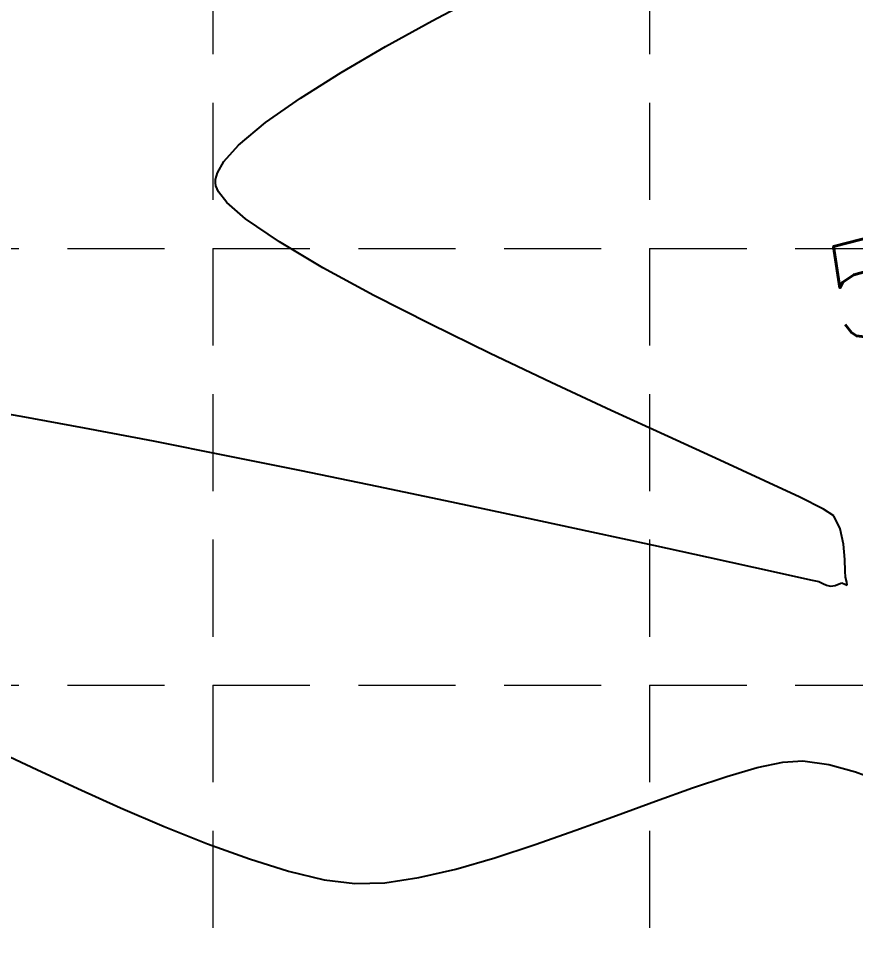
# Model space of a CAD drawing. Header units: inches. Extents: x 2547543 to 2548696, y 7125653 to 7126375.
# Drawn here: x 2548417.57 to 2548452.07, y 7125913.98 to 7125951.86 of the extents above; entities that cross this region are included whole.
import ezdxf

# ---------------------------------------------------------------- set-up
doc = ezdxf.new("R2010")
doc.units = ezdxf.units.IN
doc.header["$MEASUREMENT"] = 0
doc.linetypes.add('HIDDEN', pattern=[0.375, 0.25, -0.125])
doc.layers.add('CONT-MNR', color=14, linetype='Continuous')
doc.layers.add('GRID', color=254, linetype='HIDDEN')
doc.styles.add('L80', font='simplex', dxfattribs={"height": 3.2})

msp = doc.modelspace()

# ---------------------------------------------------------------- linework, layer by layer
at = {"layer": 'CONT-MNR', "color": 35, "extrusion": (0.473274664318928, -0.8809149176360939, 0), "elevation": -5071247.66808009}
msp.add_lwpolyline([(5617486.498841418, 573), (5617488.679610817, 573)], dxfattribs=at)
at = {"layer": 'CONT-MNR', "color": 35, "extrusion": (0.4850090332373903, -0.874509140991752, 0), "elevation": -4995696.140754322}
msp.add_lwpolyline([(5684778.149340484, 573), (5684780.342715603, 573)], dxfattribs=at)
at = {"layer": 'CONT-MNR', "color": 35}
for points, elevation in [([(2548430.864480675, 7125949.625124881), (2548432.700533414, 7125950.695087541)], 573), ([(2548427.755109349, 7125947.568923526), (2548429.189629938, 7125948.574554233)], 573), ([(2548426.031181318, 7125945.953585891), (2548426.640047059, 7125946.633780689)], 573), ([(2548425.684809969, 7125945.077150332), (2548425.6905469, 7125945.209701996)], 573), ([(2548425.6905469, 7125945.209701996), (2548425.76630979, 7125945.49164359)], 573), ([(2548425.702460221, 7125944.960910959), (2548425.684809969, 7125945.077150332)], 573), ([(2548432.221494889, 7125940.438113576), (2548430.118858875, 7125941.579249246)], 573), ([(2548439.522000617, 7125936.8516506), (2548437.010146974, 7125938.044506192)], 573), ([(2548444.345357044, 7125934.622875927), (2548441.996097712, 7125935.701171158)], 573), ([(2548423.121954444, 7125934.441982068), (2548426.123195471, 7125933.848348066)], 573), ([(2548426.123195471, 7125933.848348066), (2548429.217538973, 7125933.22137405)], 573), ([(2548451.628850187, 7125929.561058063), (2548451.569532972, 7125930.182374815)], 573), ([(2548445.989787627, 7125929.657453997), (2548447.861366288, 7125929.24613206)], 573), ([(2548447.861366288, 7125929.24613206), (2548449.290481091, 7125928.929765016)], 573), ([(2548449.290481091, 7125928.929765016), (2548450.210186244, 7125928.724389731)], 573), ([(2548451.651571149, 7125928.830357132), (2548451.643946896, 7125929.07175245)], 573), ([(2548450.724455231, 7125928.574606823), (2548450.870779536, 7125928.499765375)], 573), ([(2548450.870779536, 7125928.499765375), (2548451.0342797, 7125928.459958523)], 573), ([(2548451.39886824, 7125928.555531703), (2548451.50759148, 7125928.589685893)], 573), ([(2548451.723528103, 7125928.502617754), (2548451.706950011, 7125928.62510762)], 573), ([(2548451.0342797, 7125928.459958523), (2548451.225987673, 7125928.490172198)], 573), ([(2548416.758753615, 7125921.632198524), (2548418.323027787, 7125920.897668717)], 572), ([(2548449.069561992, 7125921.207717729), (2548449.902704163, 7125921.262150515)], 572), ([(2548449.902704163, 7125921.262150515), (2548450.964259031, 7125921.110859864)], 572), ([(2548418.323027787, 7125920.897668717), (2548420.011842336, 7125920.118533753)], 572), ([(2548440.5474227, 7125918.398849122), (2548442.212622711, 7125919.006567692)], 572), ([(2548438.865763148, 7125917.808070583), (2548440.5474227, 7125918.398849122)], 572), ([(2548437.20256313, 7125917.265419027), (2548438.865763148, 7125917.808070583)], 572), ([(2548427.086805535, 7125917.218841626), (2548428.704047896, 7125916.713855349)], 572), ([(2548435.592741723, 7125916.802081406), (2548437.20256313, 7125917.265419027)], 572), ([(2548428.704047896, 7125916.713855349), (2548430.168121004, 7125916.363133703)], 572), ([(2548431.432739923, 7125916.199821654), (2548432.672911044, 7125916.238095767)], 572)]:
    msp.add_lwpolyline(points, dxfattribs=dict(at, elevation=elevation))
at = {"layer": 'CONT-MNR', "color": 35, "extrusion": (0.5313763515199331, -0.8471358645727168, 0), "elevation": -4682471.601713264}
msp.add_lwpolyline([(5945426.319524802, 573), (5945428.296599327, 573)], dxfattribs=at)
at = {"layer": 'CONT-MNR', "color": 35, "extrusion": (0.6425837433922514, -0.7662154610342975, 0), "elevation": -3822432.955186096}
msp.add_lwpolyline([(6531661.356063952, 573.0000000000005), (6531662.811349505, 573.0000000000005)], dxfattribs=at)
at = {"layer": 'CONT-MNR', "color": 35, "extrusion": (0.8675104864489656, -0.4974188937918215, 0), "elevation": -1333793.847463689}
msp.add_lwpolyline([(7449467.565452935, 573.0000000000009), (7449468.097944827, 573.0000000000009)], dxfattribs=at)
at = {"layer": 'CONT-MNR', "color": 35, "extrusion": (0.9161648424098361, 0.40080167356457, 0), "elevation": 5190868.698149776}
msp.add_lwpolyline([(5507126.677238378, 573.0000000000005), (5507126.955633134, 573.0000000000005)], dxfattribs=at)
at = {"layer": 'CONT-MNR', "color": 35, "extrusion": (0.7815120198058733, 0.6238901849676306, 0), "elevation": 6437432.365862126}
msp.add_lwpolyline([(3979073.030412839, 573), (3979073.587599564, 573)], dxfattribs=at)
at = {"layer": 'CONT-MNR', "color": 35, "extrusion": (0.6556664255021709, 0.755050686026578, 0), "elevation": 7051366.582033098}
msp.add_lwpolyline([(2748050.465715488, 573), (2748051.4864527, 573)], dxfattribs=at)
at = {"layer": 'CONT-MNR', "color": 35, "extrusion": (0.5661084151019219, 0.8243307966773958, 0), "elevation": 7316820.697498127}
msp.add_lwpolyline([(1933308.143136297, 573), (1933309.834712302, 573)], dxfattribs=at)
at = {"layer": 'CONT-MNR', "color": 35, "extrusion": (-0.5106236622825469, -0.859804323969797, 0), "elevation": -7428204.102557532}
msp.add_lwpolyline([(-1447523.150878002, 573), (-1447525.235151902, 573)], dxfattribs=at)
at = {"layer": 'CONT-MNR', "color": 35, "extrusion": (-0.4548913799957575, -0.8905469288058633, 0), "elevation": -7505244.222077022}
msp.add_lwpolyline([(-972027.7795225689, 573.0000000000005), (-972030.3915388798, 573.0000000000005)], dxfattribs=at)
at = {"layer": 'CONT-MNR', "color": 35, "extrusion": (0.4396577089968344, 0.8981654073274339, 0), "elevation": 7520711.023737922}
msp.add_lwpolyline([(844055.6298340098, 573.0000000000005), (844058.3715661676, 573.0000000000005)], dxfattribs=at)
at = {"layer": 'CONT-MNR', "color": 35, "extrusion": (-0.4216513838256737, -0.906758022031178, 0), "elevation": -7536053.455769381}
msp.add_lwpolyline([(-693840.4258088432, 573.0000000000005), (-693843.15431748, 573.0000000000005)], dxfattribs=at)
at = {"layer": 'CONT-MNR', "color": 35, "extrusion": (-0.1688128207629244, -0.9856481276531015, 0), "elevation": -7453870.523710037}
msp.add_lwpolyline([(1308891.481046951, 573.0000000000005), (1308893.835090739, 573.0000000000005)], dxfattribs=at)
at = {"layer": 'CONT-MNR', "color": 35, "extrusion": (-0.1801726503057986, -0.9836350014521569, 0), "elevation": -7468474.706615241}
msp.add_lwpolyline([(1222814.136498372, 573.0000000000009), (1222816.794190196, 573.0000000000009)], dxfattribs=at)
at = {"layer": 'CONT-MNR', "color": 35, "extrusion": (-0.1881386047559269, -0.9821424873207009, 0), "elevation": -7478139.747824775}
msp.add_lwpolyline([(1162248.367393313, 573.0000000000005), (1162251.260245212, 573.0000000000005)], dxfattribs=at)
at = {"layer": 'CONT-MNR', "color": 35, "extrusion": (-0.4154897772947184, -0.9095978479325825, 0), "elevation": -7540587.370976606}
msp.add_lwpolyline([(-642691.1475986294, 573), (-642693.4973627157, 573)], dxfattribs=at)
at = {"layer": 'CONT-MNR', "color": 35, "extrusion": (-0.4174429663549437, -0.9087031252509178, 0), "elevation": -7539189.234305555}
msp.add_lwpolyline([(-658887.5730749466, 573.0000000000005), (-658889.5961120846, 573.0000000000005)], dxfattribs=at)
at = {"layer": 'CONT-MNR', "color": 35, "extrusion": (-0.2022012303266935, -0.9793439959760675, 0), "elevation": -7494035.439265951}
msp.add_lwpolyline([(1054916.388779089, 573.0000000000009), (1054919.575095846, 573.0000000000009)], dxfattribs=at)
at = {"layer": 'CONT-MNR', "color": 35, "extrusion": (-0.4255308902190714, -0.9049438996254766, 0), "elevation": -7533012.901103053}
msp.add_lwpolyline([(-726100.1624672352, 573), (-726101.767272538, 573)], dxfattribs=at)
at = {"layer": 'CONT-MNR', "color": 35, "extrusion": (-0.2051532256222049, -0.9787298677453369, 0), "elevation": -7497182.163172887}
msp.add_lwpolyline([(1032318.791409228, 573), (1032321.938049764, 573)], dxfattribs=at)
at = {"layer": 'CONT-MNR', "color": 35, "extrusion": (-0.2076156103135319, -0.9782104877551352, 0), "elevation": -7499756.325075607}
msp.add_lwpolyline([(1013451.545987768, 573.0000000000005), (1013454.584164331, 573.0000000000005)], dxfattribs=at)
at = {"layer": 'CONT-MNR', "color": 35, "extrusion": (0.4486221824304544, 0.8937215099970102, 0), "elevation": 7511889.912796877}
msp.add_lwpolyline([(919245.7440869971, 573.0000000000005), (919246.8396141198, 573.0000000000005)], dxfattribs=at)
at = {"layer": 'CONT-MNR', "color": 35, "extrusion": (-0.5421636169483482, -0.8402729392628829, 0), "elevation": -7369404.791324286}
msp.add_lwpolyline([(-1722026.162648263, 573.0000000000005), (-1722026.66112002, 573.0000000000005)], dxfattribs=at)
at = {"layer": 'CONT-MNR', "color": 35, "extrusion": (-0.2097112133819816, -0.9777633696257275, 0), "elevation": -7501910.70731138}
msp.add_lwpolyline([(997382.0076591289, 573.0000000000009), (997384.8685716679, 573.0000000000009)], dxfattribs=at)
at = {"layer": 'CONT-MNR', "color": 35, "extrusion": (0.9015659456150122, 0.432641705926866, 0), "elevation": 5380571.888859818}
msp.add_lwpolyline([(5321930.184122073, 573), (5321930.780463978, 573)], dxfattribs=at)
at = {"layer": 'CONT-MNR', "color": 35, "extrusion": (0.9766279219846964, 0.2149369721566157, 0), "elevation": 4020514.817830707}
msp.add_lwpolyline([(6411625.922177552, 573), (6411626.574860848, 573)], dxfattribs=at)
at = {"layer": 'CONT-MNR', "color": 35, "extrusion": (-0.2115315600310023, -0.9773711675258538, 0), "elevation": -7503754.948701987}
msp.add_lwpolyline([(983413.7005143315, 573.0000000000009), (983416.3153541058, 573.0000000000009)], dxfattribs=at)
at = {"layer": 'CONT-MNR', "color": 35, "extrusion": (-0.2131522670570511, -0.9770189921636322, 0), "elevation": -7505375.652350324}
msp.add_lwpolyline([(970969.7711984201, 573), (970972.071150362, 573)], dxfattribs=at)
at = {"layer": 'CONT-MNR', "color": 35, "extrusion": (0.9995243754567704, 0.03083865865684302, 0), "elevation": 2766993.632054451}
msp.add_lwpolyline([(7043948.974641464, 573.0000000000009), (7043949.464179914, 573.0000000000009)], dxfattribs=at)
at = {"layer": 'CONT-MNR', "color": 35, "extrusion": (-0.2224651498671479, -0.9749406428570856, 0), "elevation": -7514298.889448347}
msp.add_lwpolyline([(899316.8845942765, 573.0000000000005), (899317.236769268, 573.0000000000005)], dxfattribs=at)
at = {"layer": 'CONT-MNR', "color": 35, "extrusion": (-0.3856265312586106, -0.922654961721581, 0), "elevation": -7557523.569189746}
msp.add_lwpolyline([(-396606.5978478952, 573.0000000000009), (-396606.4126006672, 573.0000000000009)], dxfattribs=at)
at = {"layer": 'CONT-MNR', "color": 35, "extrusion": (0.3536328890603184, -0.9353842952363766, 0), "elevation": -5764265.429009209}
msp.add_lwpolyline([(4903743.933181588, 573.0000000000009), (4903744.118004628, 573.0000000000009)], dxfattribs=at)
at = {"layer": 'CONT-MNR', "color": 35, "extrusion": (-0.3975846922484462, -0.9175654813089408, 0), "elevation": -7551731.404524129}
msp.add_lwpolyline([(-494788.9911589976, 573.0000000000005), (-494788.8584935204, 573.0000000000005)], dxfattribs=at)
at = {"layer": 'CONT-MNR', "color": 35, "extrusion": (-0.3423169234849987, -0.9395845485616319, 0), "elevation": -7567790.46886275}
msp.add_lwpolyline([(-44840.16007281654, 573), (-44840.05980790779, 573)], dxfattribs=at)
at = {"layer": 'CONT-MNR', "color": 35, "extrusion": (0.9654746509594264, 0.2604970217771672, 0), "elevation": 4316748.706491715}
msp.add_lwpolyline([(6216039.37228415, 573.0000000000009), (6216039.584873381, 573.0000000000009)], dxfattribs=at)
at = {"layer": 'CONT-MNR', "color": 35, "extrusion": (0.2792750499418792, -0.9602111468213441, 0), "elevation": -6130670.813952329}
msp.add_lwpolyline([(4437138.823187619, 572), (4437140.125162807, 572)], dxfattribs=at)
at = {"layer": 'CONT-MNR', "color": 35, "extrusion": (0.207463069057582, -0.978242850716124, 0), "elevation": -6442172.410908006}
msp.add_lwpolyline([(3971366.483656784, 572), (3971367.566328808, 572)], dxfattribs=at)
at = {"layer": 'CONT-MNR', "color": 35, "extrusion": (-0.2650901755535428, -0.9642236249050279, 0), "elevation": -7546550.797805584}
msp.add_lwpolyline([(568264.9483920194, 572), (568266.097932942, 572)], dxfattribs=at)
at = {"layer": 'CONT-MNR', "color": 35, "extrusion": (0.3178340780175505, -0.9481463488569335, 0), "elevation": -5946432.39118892}
msp.add_lwpolyline([(4681159.417916769, 572.0000000000009), (4681160.901133926, 572.0000000000009)], dxfattribs=at)
at = {"layer": 'CONT-MNR', "color": 35, "extrusion": (-0.3479317146928037, -0.937519878141752, 0), "elevation": -7567379.705266503}
msp.add_lwpolyline([(-90109.3682181919, 572), (-90108.18303501327, 572)], dxfattribs=at)
at = {"layer": 'CONT-MNR', "color": 35, "extrusion": (0.4083935401028454, 0.9128059576943314, 0), "elevation": 7545340.608556736}
msp.add_lwpolyline([(583966.7741809445, 572.0000000000005), (583964.8383149784, 572.0000000000005)], dxfattribs=at)
at = {"layer": 'CONT-MNR', "color": 35, "extrusion": (-0.3376987755214049, 0.9412542361186716, 0), "elevation": 5846695.650102843}
msp.add_lwpolyline([(-4805147.870548258, 572.0000000000005), (-4805149.493408099, 572.0000000000005)], dxfattribs=at)
at = {"layer": 'CONT-MNR', "color": 35, "extrusion": (0.3451450339404525, -0.9385493623386274, 0), "elevation": -5808444.565719867}
msp.add_lwpolyline([(4851314.370992609, 572.0000000000009), (4851316.090477441, 572.0000000000009)], dxfattribs=at)
at = {"layer": 'CONT-MNR', "color": 35, "extrusion": (-0.3930092904684895, -0.9195345004976456, 0), "elevation": -7554082.104947317}
msp.add_lwpolyline([(-457190.7514793798, 572.0000000000009), (-457188.7950106594, 572.0000000000009)], dxfattribs=at)
at = {"layer": 'CONT-MNR', "color": 35, "extrusion": (-0.3714759832977612, -0.9284425635616678, 0), "elevation": -7562684.249155042}
msp.add_lwpolyline([(-281042.6838592668, 572), (-281040.7615798269, 572)], dxfattribs=at)
at = {"layer": 'CONT-MNR', "color": 35, "extrusion": (-0.3413341350170701, -0.9399420238887868, 0), "elevation": -7567814.208070793}
msp.add_lwpolyline([(-36946.91068199789, 572), (-36945.07639155118, 572)], dxfattribs=at)
at = {"layer": 'CONT-MNR', "color": 35, "extrusion": (0.2259024164986558, -0.9741499362110887, 0), "elevation": -6366013.639501588}
msp.add_lwpolyline([(4092318.633567075, 572.0000000000005), (4092320.195465981, 572.0000000000005)], dxfattribs=at)
at = {"layer": 'CONT-MNR', "color": 35, "extrusion": (0.1493105610649086, -0.9887903500512545, 0), "elevation": -6665529.29927414}
msp.add_lwpolyline([(3583840.186341388, 572.0000000000009), (3583841.600500575, 572.0000000000009)], dxfattribs=at)
at = {"layer": 'CONT-MNR', "color": 35, "extrusion": (-0.1280757955473865, -0.9917643826004765, 0), "elevation": -7393622.263524992}
msp.add_lwpolyline([(1614784.865074469, 572.0000000000009), (1614786.140194791, 572.0000000000009)], dxfattribs=at)
at = {"layer": 'GRID', "color": 252, "linetype": 'HIDDEN', "lineweight": 0, "ltscale": 16}
for p, q in [((2548425.583313589, 7126356.376313465), (2548425.583313589, 7125726.296813901)), ((2548443.583313589, 7126356.376313465), (2548443.583313589, 7125726.296813901)), ((2547561.583313602, 7125942.37631347), (2548677.583313586, 7125942.37631347)), ((2547561.583313602, 7125924.376313471), (2548677.583313586, 7125924.376313471))]:
    msp.add_line(p, q, dxfattribs=at)

# ---------------------------------------------------------------- texts
at = {"layer": 'CONT-MNR', "color": 35, "insert": (2548450.334396014, 7125942.24382021, 572), "char_height": 4, "width": 15.04761904761904, "attachment_point": 1, "rotation": 14.440775898332067, "style": 'L80'}
msp.add_mtext('\\Fsimplex.shx;\\W1.0000000000;\\T1.0000000000;\\o\\l572', dxfattribs=at)

doc.saveas('drawing.dxf')
